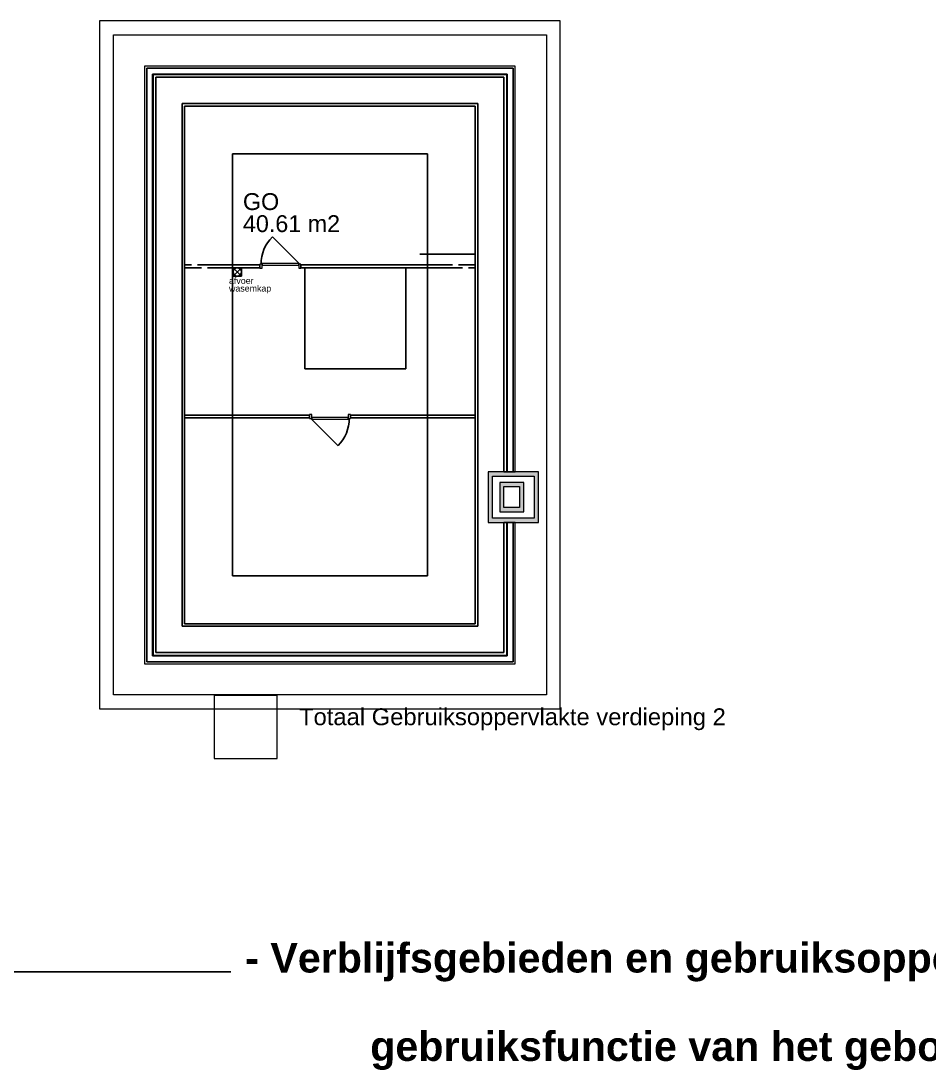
# Model space of a CAD drawing. Header units: millimetres. Extents: x 0 to 1200, y 0 to 841.
# Drawn here: x 569.4 to 677.2, y 471.7 to 596.3 of the extents above; entities that cross this region are included whole.
import ezdxf

# ---------------------------------------------------------------- set-up
doc = ezdxf.new("R2010")
doc.units = ezdxf.units.MM
doc.linetypes.add('PUNKT2_S9', pattern=[1, 0, -1])
doc.linetypes.add('VERDECKT2_S2', pattern=[2.7, 2, -0.7])
doc.layers.add('Standard', color=7, linetype='Continuous', lineweight=25)
doc.styles.add('ARIAL', font='arial.ttf')

msp = doc.modelspace()

# ---------------------------------------------------------------- hatches: boundary and pattern name
at = {"layer": 'Standard', "linetype": 'PUNKT2_S9', "lineweight": 18}
for color, points in [(59, [(625.4, 536.76), (625.4, 542.76), (624.9, 542.76), (624.9, 536.76)]), (59, [(630.85, 542.76), (625.4, 542.76), (625.4, 542.26), (630.85, 542.26)]), (59, [(630.85, 536.76), (630.85, 542.26), (630.35, 542.26), (630.35, 536.76)]), (9, [(626.25, 541.51), (626.25, 538.01), (626.75, 538.01), (626.75, 541.51)]), (9, [(626.75, 541.01), (629.1, 541.01), (629.1, 541.51), (626.75, 541.51)]), (9, [(628.6, 541.01), (628.6, 538.51), (629.1, 538.51), (629.1, 541.01)]), (9, [(629.1, 538.51), (626.75, 538.51), (626.75, 538.01), (629.1, 538.01)]), (59, [(630.35, 537.26), (625.4, 537.26), (625.4, 536.76), (630.35, 536.76)])]:
    msp.add_hatch(color=color, dxfattribs=at).paths.add_polyline_path(points)

# ---------------------------------------------------------------- linework, layer by layer
at = {"layer": 'Standard', "color": 9, "linetype": 'Continuous', "lineweight": 18}
for p, q in [((578.75, 596.31), (578.75, 514.62)), ((633.44, 596.31), (578.75, 596.31)), ((633.44, 514.62), (633.44, 596.31)), ((580.4, 516.26), (580.4, 594.66)), ((580.4, 594.66), (631.8, 594.66)), ((631.8, 594.66), (631.8, 516.26)), ((631.8, 516.26), (580.4, 516.26)), ((578.75, 514.62), (633.44, 514.62))]:
    msp.add_line(p, q, dxfattribs=at)
at = {"layer": 'Standard', "color": 55, "linetype": 'Continuous', "lineweight": 18}
for p, q in [((584.1, 590.96), (584.1, 519.96)), ((628.1, 590.96), (584.1, 590.96)), ((584.35, 520.21), (584.35, 590.71)), ((584.35, 590.71), (627.85, 590.71)), ((627.85, 590.71), (627.85, 542.76)), ((628.1, 542.76), (628.1, 590.96)), ((627.85, 542.76), (628.1, 542.76)), ((628.1, 536.76), (627.85, 536.76)), ((627.85, 536.76), (627.85, 520.21)), ((628.1, 519.96), (628.1, 536.76)), ((584.1, 519.96), (628.1, 519.96)), ((627.85, 520.21), (584.35, 520.21))]:
    msp.add_line(p, q, dxfattribs=at)
at = {"layer": 'Standard', "color": 51, "linetype": 'Continuous', "lineweight": -3}
for p, q in [((584.35, 590.71), (584.35, 520.21)), ((627.85, 590.71), (584.35, 590.71)), ((627.85, 542.76), (627.85, 590.71)), ((585.05, 590.01), (585.05, 520.91)), ((627.15, 590.01), (585.05, 590.01)), ((585.05, 520.91), (585.05, 590.01)), ((585.05, 590.01), (627.15, 590.01)), ((585.1, 520.96), (585.1, 589.96)), ((585.1, 589.96), (627.1, 589.96)), ((627.1, 589.96), (627.1, 542.76)), ((627.15, 542.76), (627.15, 590.01)), ((627.15, 590.01), (627.15, 542.76)), ((627.1, 542.76), (627.15, 542.76)), ((627.15, 542.76), (627.85, 542.76)), ((627.15, 536.76), (627.1, 536.76)), ((627.1, 536.76), (627.1, 520.96)), ((627.15, 520.91), (627.15, 536.76)), ((627.85, 536.76), (627.15, 536.76)), ((627.15, 536.76), (627.15, 520.91)), ((627.85, 520.21), (627.85, 536.76)), ((585.05, 520.91), (627.15, 520.91)), ((627.15, 520.91), (585.05, 520.91)), ((627.1, 520.96), (585.1, 520.96)), ((584.35, 520.21), (627.85, 520.21))]:
    msp.add_line(p, q, dxfattribs=at)
at = {"layer": 'Standard', "color": 253, "linetype": 'Continuous', "lineweight": -3}
for p, q in [((585.1, 589.96), (585.1, 520.96)), ((627.1, 589.96), (585.1, 589.96)), ((585.44, 521.31), (585.44, 589.62)), ((585.44, 589.62), (626.75, 589.62)), ((626.75, 589.62), (626.75, 542.76)), ((627.1, 542.76), (627.1, 589.96)), ((588.85, 586.5), (588.56, 586.5)), ((588.56, 586.5), (588.56, 524.42)), ((623.35, 586.5), (588.85, 586.5)), ((588.85, 524.71), (588.85, 586.21)), ((588.85, 586.21), (623.35, 586.21)), ((623.64, 586.5), (623.35, 586.5)), ((623.35, 586.21), (623.35, 524.71)), ((623.64, 524.71), (623.64, 586.5)), ((626.75, 542.76), (627.1, 542.76)), ((627.1, 536.76), (626.75, 536.76)), ((626.75, 536.76), (626.75, 521.31)), ((627.1, 520.96), (627.1, 536.76)), ((623.35, 524.71), (588.85, 524.71)), ((623.64, 524.42), (623.64, 524.71)), ((588.56, 524.42), (588.85, 524.42)), ((588.85, 524.42), (623.64, 524.42)), ((585.1, 520.96), (627.1, 520.96)), ((626.75, 521.31), (585.44, 521.31))]:
    msp.add_line(p, q, dxfattribs=at)
at = {"layer": 'Standard', "color": 7, "linetype": 'Continuous', "lineweight": -3}
for p, q in [((617.66, 580.53), (594.53, 580.53)), ((594.53, 580.53), (594.53, 530.4)), ((617.66, 530.4), (617.66, 580.53)), ((595.6, 567.01), (594.6, 567.01)), ((594.6, 567.01), (594.6, 566.01)), ((594.6, 567.01), (595.6, 566.01)), ((595.6, 567.01), (594.6, 566.01)), ((595.6, 566.01), (595.6, 567.01)), ((603.1, 555.01), (603.1, 567.01)), ((603.1, 567.01), (615.1, 567.01)), ((615.1, 567.01), (615.1, 555.01)), ((594.6, 566.01), (595.6, 566.01)), ((615.1, 555.01), (603.1, 555.01)), ((594.53, 530.4), (617.66, 530.4)), ((469.16, 483.37), (594.33, 483.37))]:
    msp.add_line(p, q, dxfattribs=at)
at = {"layer": 'Standard', "color": 1, "linetype": 'VERDECKT2_S2', "lineweight": 18}
for p, q in [((594.53, 580.53), (617.66, 580.53)), ((594.53, 530.4), (594.53, 580.53)), ((617.66, 580.53), (617.66, 530.4)), ((617.66, 530.4), (594.53, 530.4))]:
    msp.add_line(p, q, dxfattribs=at)
at = {"layer": 'Standard', "color": 30, "linetype": 'Continuous', "lineweight": -3}
for p, q in [((602.52, 567.42), (599.27, 570.67)), ((603.82, 549.11), (607.06, 545.87))]:
    msp.add_line(p, q, dxfattribs=at)
at = {"layer": 'Standard', "color": 1, "linetype": 'Continuous', "lineweight": -3}
msp.add_line((616.76, 568.61), (623.35, 568.61), dxfattribs=at)
at = {"layer": 'Standard', "color": 1, "linetype": 'VERDECKT2_S2', "lineweight": -3}
for p, q in [((592.37, 567.36), (588.85, 567.36)), ((588.85, 567.36), (588.85, 567.01)), ((588.85, 567.01), (592.37, 567.01)), ((623.35, 567.36), (619.83, 567.36)), ((619.83, 567.01), (623.35, 567.01)), ((623.35, 567.01), (623.35, 567.36))]:
    msp.add_line(p, q, dxfattribs=at)
at = {"layer": 'Standard', "color": 255, "linetype": 'Continuous', "lineweight": -3}
for p, q in [((597.79, 567.36), (592.37, 567.36)), ((592.37, 567.01), (597.79, 567.01)), ((597.79, 567.36), (597.79, 567.01)), ((602.64, 567.01), (602.64, 567.36)), ((619.83, 567.36), (602.64, 567.36)), ((602.64, 567.01), (619.83, 567.01)), ((603.69, 549.51), (588.85, 549.51)), ((588.85, 549.51), (588.85, 549.16)), ((603.69, 549.51), (603.69, 549.16)), ((608.53, 549.16), (608.53, 549.51)), ((623.35, 549.51), (608.53, 549.51)), ((623.35, 549.16), (623.35, 549.51)), ((588.85, 549.16), (603.69, 549.16)), ((608.53, 549.16), (623.35, 549.16))]:
    msp.add_line(p, q, dxfattribs=at)
at = {"layer": 'Standard', "color": 131, "linetype": 'Continuous', "lineweight": 18}
for p, q in [((598.04, 567.42), (597.79, 567.42)), ((597.79, 567.42), (597.79, 566.96)), ((597.79, 566.96), (598.04, 566.96)), ((602.39, 567.52), (598.04, 567.52)), ((598.04, 567.52), (598.04, 567.32)), ((598.04, 566.96), (598.04, 567.42)), ((598.04, 567.32), (602.39, 567.32)), ((602.39, 567.32), (602.39, 567.52)), ((602.64, 567.42), (602.39, 567.42)), ((602.39, 567.42), (602.39, 566.96)), ((602.39, 566.96), (602.64, 566.96)), ((602.64, 566.96), (602.64, 567.42)), ((603.94, 549.57), (603.69, 549.57)), ((603.69, 549.57), (603.69, 549.11)), ((603.94, 549.11), (603.94, 549.57)), ((608.53, 549.57), (608.28, 549.57)), ((608.28, 549.57), (608.28, 549.11)), ((608.53, 549.11), (608.53, 549.57)), ((603.69, 549.11), (603.94, 549.11)), ((608.28, 549.21), (603.94, 549.21)), ((603.94, 549.21), (603.94, 549.01)), ((603.94, 549.01), (608.28, 549.01)), ((608.28, 549.01), (608.28, 549.21)), ((608.28, 549.11), (608.53, 549.11))]:
    msp.add_line(p, q, dxfattribs=at)
at = {"layer": 'Standard', "color": 36, "linetype": 'Continuous', "lineweight": 18}
for p, q in [((625.4, 542.76), (624.9, 542.76)), ((624.9, 542.76), (624.9, 536.76)), ((630.85, 542.76), (625.4, 542.76)), ((625.4, 537.26), (625.4, 542.26)), ((625.4, 542.26), (630.35, 542.26)), ((630.35, 542.26), (630.35, 537.26)), ((630.85, 542.26), (630.85, 542.76)), ((630.85, 536.76), (630.85, 542.26)), ((630.35, 537.26), (625.4, 537.26)), ((624.9, 536.76), (625.4, 536.76)), ((625.4, 536.76), (630.35, 536.76)), ((630.35, 536.76), (630.85, 536.76))]:
    msp.add_line(p, q, dxfattribs=at)
at = {"layer": 'Standard', "color": 253, "linetype": 'Continuous', "lineweight": 18}
for p, q in [((626.25, 541.51), (626.25, 538.01)), ((626.75, 541.51), (626.25, 541.51)), ((629.1, 541.51), (626.75, 541.51)), ((626.75, 541.01), (628.6, 541.01)), ((626.75, 538.51), (626.75, 541.01)), ((628.6, 541.01), (628.6, 538.51)), ((629.1, 541.01), (629.1, 541.51)), ((629.1, 538.51), (629.1, 541.01)), ((628.6, 538.51), (626.75, 538.51)), ((629.1, 538.01), (629.1, 538.51)), ((626.25, 538.01), (626.75, 538.01)), ((626.75, 538.01), (629.1, 538.01))]:
    msp.add_line(p, q, dxfattribs=at)
at = {"layer": 'Standard', "color": 7, "linetype": 'Continuous', "lineweight": 18}
for p, q in [((599.85, 516.21), (592.35, 516.21)), ((592.35, 516.21), (592.35, 508.71)), ((599.85, 508.71), (599.85, 516.21)), ((592.35, 508.71), (599.85, 508.71))]:
    msp.add_line(p, q, dxfattribs=at)
at = {"layer": 'Standard', "color": 7, "linetype": 'Continuous', "lineweight": -3}
msp.add_circle((595.1, 566.51), 0.5, dxfattribs=at)
at = {"layer": 'Standard', "color": 30, "linetype": 'Continuous', "lineweight": -3}
for centre, radius, start, end in [((602.52, 567.42), 4.6, 135, 180), ((603.82, 549.11), 4.58, 315, 0)]:
    msp.add_arc(centre, radius, start, end, dxfattribs=at)

# ---------------------------------------------------------------- texts
at = {"layer": 'Standard', "color": 7, "linetype": 'Continuous', "lineweight": -3, "attachment_point": 7, "style": 'ARIAL'}
for s, insert, char_height, width in [('\\W0.99;GO', (595.77, 573.83), 2, 5.324), ('\\W0.99;40.61\\~m2', (595.77, 571.21), 2, 12.6897), ('\\W1.00;afvoer\\~', (594.12, 565.08), 0.75, 3.5876), ('\\W1.00;wasemkap', (594.12, 563.95), 0.75, 5.4142), ('\\fArial|i0|b1|c0|p0;-\\~Verblijfsgebieden\\~en\\~gebruiksoppervlakten\\~-', (596.04, 482.22), 3.5, 1.75), ('\\fArial|i0|b1|c0|p0;gebruiksfunctie\\~van\\~het\\~gebouw:', (610.88, 471.72), 3.5, 1.75)]:
    msp.add_mtext(s, dxfattribs=dict(at, insert=insert, char_height=char_height, width=width))
at = {"layer": 'Standard', "color": 7, "linetype": 'Continuous', "lineweight": 18, "insert": (602.43, 512.07), "char_height": 2, "width": 51.4391, "attachment_point": 7, "style": 'ARIAL'}
msp.add_mtext('\\W1.01;Totaal\\~Gebruiksoppervlakte\\~verdieping\\~2', dxfattribs=at)

doc.saveas('drawing.dxf')
